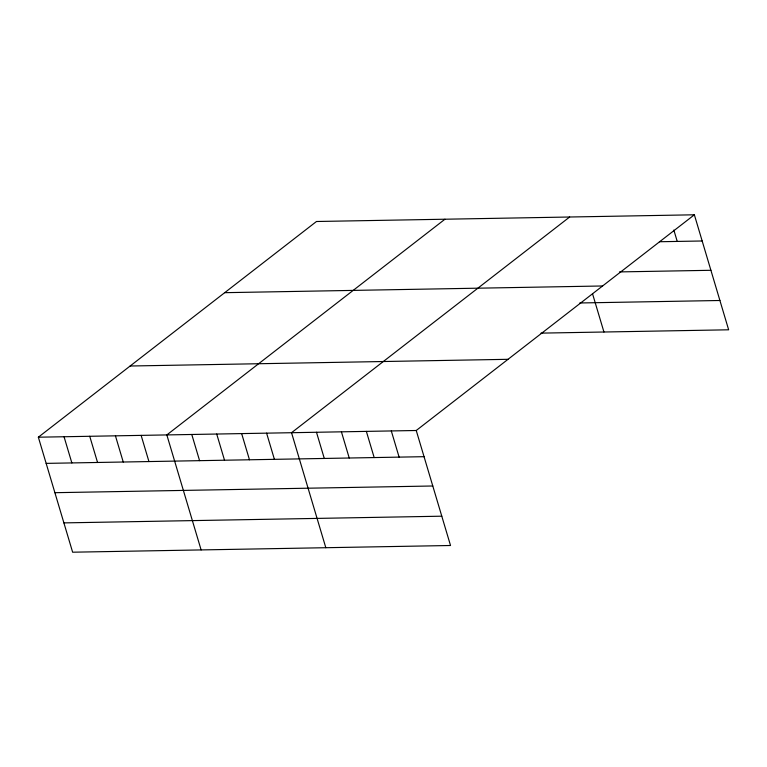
<?xml version="1.0" encoding="UTF-8"?>
<svg xmlns="http://www.w3.org/2000/svg" width="767" height="767" viewBox="0 0 767 767"><rect width="100%" height="100%" fill="white"/><g stroke="black" fill="none" stroke-linecap="round" stroke-linejoin="round"><path stroke-width="1.15" d="M694.365 214.798L416.241 430.498L450.526 545.5L72.635 552.202L38.35 437.2L316.474 221.5L694.365 214.798L728.65 329.8L541.003 333.127M444.956 219.218L166.832 434.918L201.117 549.929M569.66 217.003L291.537 432.703L325.822 547.715M659.419 241.739L702.169 240.982M619.458 271.911L710.913 270.291M224.693 292.678L602.584 285.976M579.766 302.975L719.916 300.491M130.131 366.012L508.022 359.311M38.35 437.2L416.241 430.498M46.154 463.383L424.046 456.681M54.898 492.692L432.789 485.99M63.901 522.893L441.792 516.191M673.838 230.042L677.232 241.423M592.536 293.761L603.945 332.015M391.304 430.939L399.108 457.122M366.358 431.38L374.171 457.563M341.42 431.821L349.225 458.004M316.483 432.262L324.288 458.455M266.6 433.144L274.404 459.337M241.653 433.595L249.467 459.778M216.716 434.036L224.52 460.219M191.779 434.477L199.583 460.66M141.138 435.378L148.942 461.561M115.443 435.829L123.247 462.022M89.739 436.289L97.553 462.472M64.044 436.739L71.858 462.932"/></g></svg>
